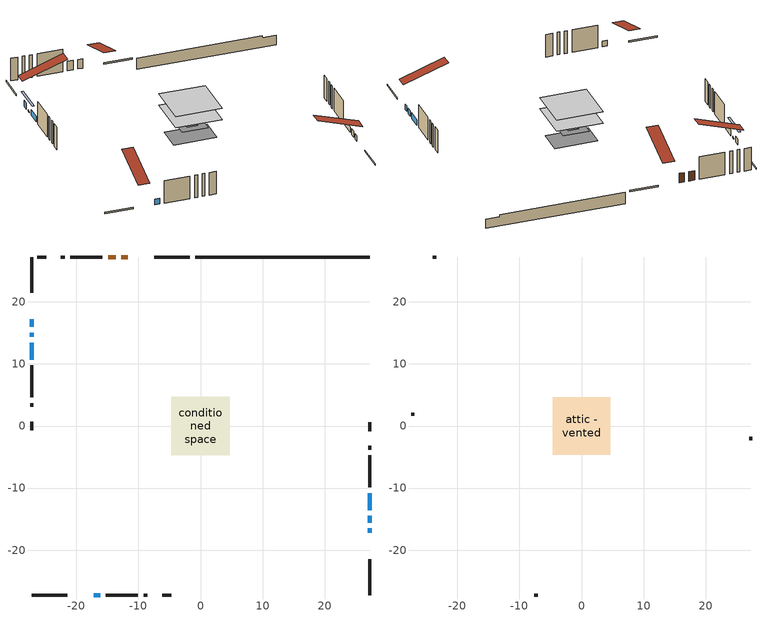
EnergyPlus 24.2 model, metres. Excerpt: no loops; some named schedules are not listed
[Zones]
conditioned space
 floor outside (Floor1 construction): -1.09,-1.09 -1.09,1.09 1.09,1.09 1.09,-1.09 z1.37
 floor outside (Floor2 construction): -2.64,-2.64 -2.64,2.64 2.64,2.64 2.64,-2.64 z1.37
 floor outside (Floor3 construction): -0.99,-0.99 -0.99,0.99 0.99,0.99 0.99,-0.99 z1.37
 floor adiabatic (AdiabaticFloorConstruction): -4.67,-4.67 -4.67,4.67 4.67,4.67 4.67,-4.67 z3.81
 floor foundation (Slab1 construction): -4.34,-2.67 -4.34,2.67 4.34,2.67 4.34,-2.67 z-1.04
 wall outside (RimJoist1 construction): -1.74,27.23 -7.49,27.23 / -27.23,-27.23 -21.48,-27.23 / -27.23,27.23 -27.23,21.48 / 27.23,-27.23 27.23,-21.48 z1.37:1.67
 wall outside (AdiabaticWallConstruction 1): -11.74,27.23 -12.75,27.23 / -13.68,27.23 -14.88,27.23 z1.37:3.4
 wall outside (AdiabaticWallConstruction): -27.23,17.23 -27.23,15.96 / 27.23,-17.23 27.23,-16.49 / 27.23,-15.56 27.23,-14.49 / 27.23,-13.56 27.23,-10.82 / -17.23,-27.23 -16.16,-27.23 / -27.23,13.43 -27.23,10.69 z1.37:2.59; -27.23,15.03 -27.23,14.36 z1.37:1.67
 wall outside (Wall1 construction): -15.81,27.23 -20.96,27.23 / -15.23,-27.23 -10.08,-27.23 / -27.23,9.76 -27.23,4.61 / 27.23,-9.89 27.23,-4.74 z1.37:6.25
 wall outside (Wall2 construction): -21.89,27.23 -22.5,27.23 / -9.15,-27.23 -8.55,-27.23 / -27.23,3.68 -27.23,3.08 / 27.23,-3.81 27.23,-3.21 z1.37:6.25
 wall outside (Wall5 construction): -24.89,27.23 -26.3,27.23 / -6.16,-27.23 -4.75,-27.23 / -27.23,0.68 -27.23,-0.73 / 27.23,-0.81 27.23,0.59 z1.37:6.25
 wall foundation (FoundationWall1 construction): -0.81,27.23,-1.04 -0.81,27.23,1.37 24.42,27.23,1.37 24.42,27.23,0.98 27.23,27.23,0.98 27.23,27.23,-1.04
 window (WindowConstruction 4): -27.23,17.23 -27.23,15.96 z1.37:2.59
 window (WindowConstruction 5): 27.23,-17.23 27.23,-16.49 z1.37:2.59
 window (WindowConstruction 6): -27.23,15.03 -27.23,14.36 z1.37:1.67
 window (WindowConstruction): 27.23,-15.56 27.23,-14.49 z1.37:2.59
 window (WindowConstruction 1): 27.23,-13.56 27.23,-10.82 z1.37:2.59
 window (WindowConstruction 2): -17.23,-27.23 -16.16,-27.23 z1.37:2.59
 window (WindowConstruction 3): -27.23,13.43 -27.23,10.69 z1.37:2.59
 door (Door): -11.74,27.23 -12.75,27.23 z1.37:3.4
 door (Door 1): -13.68,27.23 -14.88,27.23 z1.37:3.4
 ceiling adiabatic (AdiabaticFloorConstruction): 4.67,-4.67 4.67,4.67 -4.67,4.67 -4.67,-4.67 z3.81
attic - vented
 floor to conditioned space (Floor4 construction Reversed): -4.66,-4.66 -4.66,4.66 4.66,4.66 4.66,-4.66 z6.25
 wall outside (Wall4 construction): -23.43,27.23 -23.96,27.23 / -7.62,-27.23 -7.08,-27.23 / -27.23,2.15 -27.23,1.61 / 27.23,-2.28 27.23,-1.74 z1.37:6.25
 roof outside (Roof1 construction): -10.81,27.23,6.25 -10.81,18.15,9.27 -8.42,18.15,9.27 -8.42,27.23,6.25; -18.16,-27.23,6.25 -18.16,-18.15,9.27 -20.55,-18.15,9.27 -20.55,-27.23,6.25; -27.23,18.16,6.25 -18.15,18.16,9.27 -18.15,20.55,9.27 -27.23,20.55,6.25; 27.23,-18.16,6.25 18.15,-18.16,9.27 18.15,-20.55,9.27 27.23,-20.55,6.25
shading: -27.23,11.7 -27.23,17.69 -27.64,17.69 -27.64,11.7 z4.33
[Building]
Building 1: Terrain=Suburbs
[Site:Location]
Toronto Intl AP_ON: Latitude {deg}=43.68; Longitude {deg}=-79.63; Time Zone {hr}=-5; Elevation {m}=173; Keep Site Location Information=Yes
[Site:GroundTemperature:Shallow]
4.59119, 2.66285, 2.50842, 3.42352, 7.09712, 10.7536, 13.9236, 15.9317, 16.1023, 14.4691, 11.3799, 7.83558
[Site:WaterMainsTemperature]
Calculation Method=Schedule; Temperature Schedule=mains temperature schedule
[Material] Roughness=Rough; Thermal Absorptance=0.9
Name | Thickness {m} | Conductivity {W/m-K} | Density {kg/m3} | Specific Heat {J/kg-K} | Solar Absorptance | Visible Absorptance
asphalt or fiberglass shingles | 0.00635 | 0.162714 | 1121.4 | 1465.45 | 0.4 | 0.4
ceiling loosefill ins | 0.169333 | 0.0480833 | 16.02 | 1046.75 | 0.7 | 0.7
ceiling stud and cavity | 0.1397 | 0.408949 | 65.682 | 1177.47 | 0.7 | 0.7
concrete 4.0 in. | 0.1016 | 1.803125 | 2242.8 | 837.4 | 0.7 | 0.7
concrete 8.0 in. | 0.2032 | 1.803125 | 2242.8 | 837.4 | 0.7 | 0.7
door material | 0.04445 | 0.327969 | 512.64 | 1214.23 | 0.7 | 0.7
door material 1 | 0.04445 | 0.053851 | 512.64 | 1214.23 | 0.7 | 0.7
floor covering | 0.0127 | 0.0433444 | 54.468 | 1339.84 | 0.6 | 0.6
floor rigid ins | 0.103632 | 0.029427 | 32.04 | 1214.23 | 0.7 | 0.7
floor rigid ins 1; wall rigid ins | 0.512978 | 0.029427 | 32.04 | 1214.23 | 0.7 | 0.7
floor stud and cavity | 0.1397 | 0.426095 | 92.3553 | 1139.71 | 0.7 | 0.7
floor stud and cavity 1 | 0.1397 | 0.433072 | 92.3553 | 1139.71 | 0.7 | 0.7
floor stud and cavity 2 | 0.1397 | 0.370395 | 92.3553 | 1139.71 | 0.7 | 0.7
floor stud and cavity 3 | 0.1397 | 1.75129 | 37.0049 | 1207.88 | 0.7 | 0.7
furniture material conditioned space 1 | 0.1524 | 0.115458 | 640.8 | 1214.23 | 0.6 | 0.6
gypsum board | 0.0127 | 0.160291 | 801 | 837.4 | 0.6 | 0.6
osb sheathing 0.5 in. | 0.0127 | 0.115458 | 512.64 | 1214.23 | 0.7 | 0.7
osb sheathing 0.75 in. | 0.01905 | 0.115458 | 512.64 | 1214.23 | 0.7 | 0.7
osb sheathing 2.0 in. | 0.0508 | 0.115458 | 512.64 | 1214.23 | 0.7 | 0.7
rim joist stud and cavity | 0.0508 | 0.0283516 | 125.044 | 1163.47 | 0.6 | 0.6
wall stud and cavity | 0.1397 | 0.090055 | 139.0536 | 1170.24 | 0.7 | 0.7
wall stud and cavity 1 | 0.1397 | 0.115486 | 139.0536 | 1170.24 | 0.7 | 0.7
wall stud and cavity 2 | 0.0889 | 6.9971 | 50.32683 | 1063.81 | 0.6 | 0.6
wall stud and cavity 3 | 0.1397 | 0.0971535 | 139.0536 | 1170.24 | 0.7 | 0.7
wall stud and cavity 4 | 0.0889 | 0.380278 | 52.3479 | 1209.89 | 0.7 | 0.7
wall stud and cavity 5 | 0.0889 | 0.391764 | 83.0341 | 1211.67 | 0.7 | 0.7
wood siding | 0.0254 | 0.102417 | 544.68 | 1172.36 | 0.4 | 0.4
wood siding 1 | 0.00254 | 0.102417 | 544.68 | 1172.36 | 0.4 | 0.4
wood siding 2; wood siding 3; wood siding 4 | 0.0254 | 0.102417 | 544.68 | 1172.36 | 0.7 | 0.7
[WindowMaterial:SimpleGlazingSystem]
Name | U-Factor {W/m2-K} | Solar Heat Gain Coefficient
WindowMaterial | 2.79471 | 0.62
WindowMaterial 1 | 2.7913 | 0.61
WindowMaterial 2 | 2.79698 | 0.62
WindowMaterial 3 | 2.77711 | 0.57
WindowMaterial 4 | 2.78563 | 0.59
WindowMaterial 5 | 2.69024 | 0.4
[Construction]
AdiabaticFloorConstruction: floor stud and cavity 3, floor rigid ins 1, osb sheathing 0.75 in., floor covering
AdiabaticWallConstruction: wood siding 3, wall rigid ins, wall stud and cavity 4, gypsum board
AdiabaticWallConstruction 1: wood siding 4, wall rigid ins, wall stud and cavity 4, gypsum board
Door: door material
Door 1: door material 1
Floor1 construction: floor stud and cavity, floor rigid ins, osb sheathing 0.75 in., floor covering
Floor2 construction: floor stud and cavity 1, floor rigid ins, osb sheathing 0.75 in., floor covering
Floor3 construction: floor stud and cavity 2, floor rigid ins, osb sheathing 0.75 in., floor covering
Floor4 construction Reversed: gypsum board, ceiling stud and cavity, ceiling loosefill ins
FoundationWall1 construction: concrete 8.0 in.
furniture construction conditioned space 1: furniture material conditioned space 1
PartitionWallConstruction: gypsum board, wall stud and cavity 5, gypsum board
RimJoist1 construction: wood siding 2, osb sheathing 2.0 in., rim joist stud and cavity
Roof1 construction: asphalt or fiberglass shingles
Slab1 construction: concrete 4.0 in.
Wall1 construction: wood siding, osb sheathing 0.5 in., wall stud and cavity, gypsum board
Wall2 construction: wood siding, osb sheathing 0.5 in., wall stud and cavity 1, gypsum board
Wall4 construction: wood siding 1, wall stud and cavity 2
Wall5 construction: wood siding, osb sheathing 0.5 in., wall stud and cavity 3, gypsum board
WindowConstruction; WindowConstruction 2: WindowMaterial
WindowConstruction 1: WindowMaterial 1
WindowConstruction 3: WindowMaterial 2
WindowConstruction 4: WindowMaterial 3
WindowConstruction 5: WindowMaterial 4
WindowConstruction 6: WindowMaterial 5
[Zone] Multiplier=1; Part of Total Floor Area=Yes
Name | Volume {m3}
attic - vented | 42.7394
conditioned space | 340.3
[Space]
Name | Zone | Volume {m3}
attic - vented 1 | attic - vented | 42.7394
conditioned space 1 | conditioned space | 340.3
[ZoneInfiltration:EffectiveLeakageArea]
infil attic - vented 1: Zone or Space=attic - vented 1; Schedule=Always On Discrete; Effective Air Leakage Area {cm2}=3598.35; Stack Coefficient=0.000549658; Wind Coefficient=1.58404e-05
[ZoneMixing]
whole house fan mix: Zone or Space=attic - vented; Schedule=Always On Continuous; Design Flow Rate Calculation Method=Flow/Zone; Design Flow Rate {m3/s}=0; Source Zone or Space=conditioned space
[SurfaceProperty:ExposedFoundationPerimeter]
Slab1: Exposed Perimeter Calculation Method=TotalExposedPerimeter; Total Exposed Perimeter {m}=28.042
[InternalMass] Zone or ZoneList=conditioned space; Space or SpaceList=conditioned space 1
Name | Construction | Surface Area {m2}
furniture mass conditioned space 1 | furniture construction conditioned space 1 | 68.0721
partition wall mass | PartitionWallConstruction | 170.18
[Lights]
interior lighting: Zone or ZoneList or Space or SpaceList=conditioned space 1; Schedule=interior lighting schedule; Design Level Calculation Method=LightingLevel; Lighting Level {W}=343.2; Return Air Fraction=0; Fraction Radiant=0.6; Fraction Visible=0.2; Fraction Replaceable=1
[People]
occupants: Zone or ZoneList or Space or SpaceList=conditioned space 1; Number of People Schedule=occupants schedule; Number of People Calculation Method=People; Number of People=3; Fraction Radiant=0.314171; Sensible Heat Fraction=0.56303; Activity Level Schedule=occupants activity schedule; Carbon Dioxide Generation Rate {m3/s-W}=0; Enable ASHRAE 55 Comfort Warnings=No; Mean Radiant Temperature Calculation Type=EnclosureAveraged
[ElectricEquipment] Zone or ZoneList or Space or SpaceList=conditioned space 1; Design Level Calculation Method=EquipmentLevel
Name | Schedule | Design Level {W} | Fraction Latent | Fraction Radiant | Fraction Lost
clothes dryer | clothes dryer schedule | 140.772 | 0.015 | 0.081 | 0.85
clothes washer | clothes washer schedule | 32.1985 | 0.03 | 0.162 | 0.7
cooking range | cooking range schedule | 215.147 | 0.08 | 0.432 | 0.2
dishwasher | dishwasher schedule | 66.8632 | 0.3 | 0.18 | 0.4
fridge | fridge schedule | 72.9452 | 0 | 0.6 | 0
mech vent bath fan 0 | mech vent bath fan 0 schedule | 50.2 | 0 | 0 | 1
mech vent house fan | mech vent house fan schedule | 0 | 0 | 0 | 1
mech vent house fan cfis | mech vent house fan cfis schedule | 0 | 0 | 0 | 0
mech vent range fan 0 | mech vent range fan 0 schedule | 57 | 0 | 0 | 1
misc plug loads | misc plug loads schedule | 494.7 | 0.045 | 0.513 | 0.1
whole house fan | Always On Discrete | 0 | 0 | 0 | 1
[OtherEquipment] Zone or ZoneList or Space or SpaceList=conditioned space 1; Design Level Calculation Method=EquipmentLevel
Name | Fuel Type | Schedule | Design Level {W} | Fraction Latent | Fraction Radiant | Fraction Lost
clothes dryer 1 | Electricity | clothes dryer schedule | 0 | 0.015 | 0.081 | 0.85
cooking range 1 | Electricity | cooking range schedule | 0 | 0.08 | 0.432 | 0.2
general water use latent | None | general water use schedule | 62.594 | 1 | 0 | 0
general water use sensible | None | general water use schedule | -61.6891 | 0 | 0.6 | 0
mech vent house fan latent load | None | Always On Discrete | 0 | 1 | 0 | 0
mech vent house fan sensible load | None | Always On Discrete | 0 | 0 | 0 | 0
water heater energy adjustment1 | NaturalGas | Always On Discrete | 0.01 | 0 | 0 | 1
[ZoneInfiltration:DesignFlowRate] Zone or ZoneList or Space or SpaceList=conditioned space 1; Schedule=Always On Discrete; Design Flow Rate Calculation Method=Flow/Zone; Design Flow Rate {m3/s}=0
infil flow; natural vent flow; whole house fan flow
[AvailabilityManager:Scheduled]
furnace airloop Availability Manager: Schedule=Always On Discrete
[Foundation:Kiva]
Foundation Kiva 1: Initial Indoor Air Temperature {C}=18; Wall Height Above Grade {m}=1.36998; Wall Depth Below Slab {m}=0.2032
[Foundation:Kiva:Settings]
Soil Conductivity {W/m-K}=0.849921; Soil Density {kg/m3}=1842.3; Soil Specific Heat {J/kg-K}=418.7; Ground Solar Absorptivity=0.9; Ground Thermal Absorptivity=0.9; Ground Surface Roughness {m}=0.03; Far-Field Width {m}=40; Deep-Ground Boundary Condition=ZeroFlux; Deep-Ground Depth {m}=40; Minimum Cell Dimension {m}=0.2; Maximum Cell Growth Coefficient=3; Simulation Timestep=Timestep
[Exterior:Lights]
exterior lighting: Schedule=exterior lighting schedule; Design Level {W}=75.6
[EnergyManagementSystem:GlobalVariable]
furnace_airloop_Fan_RTF
infil_program_Qfan
infil_program_Qinf
natural_vent_program_Qnv
natural_vent_program_Qwhf
[EnergyManagementSystem:Sensor]
Name | Output:Variable or Output:Meter Index Key | Output:Variable or Output:Meter
airflow_gain | infil flow | Infiltration Sensible Heat Gain Energy
airflow_gain_1 | natural vent flow | Infiltration Sensible Heat Gain Energy
airflow_gain_2 | whole house fan flow | Infiltration Sensible Heat Gain Energy
airflow_loss | infil flow | Infiltration Sensible Heat Loss Energy
airflow_loss_1 | natural vent flow | Infiltration Sensible Heat Loss Energy
airflow_loss_2 | whole house fan flow | Infiltration Sensible Heat Loss Energy
clg_load_cond |  | Cooling:EnergyTransfer:Zone:CONDITIONED SPACE
clg_sp_s; clg_sp_s_1 | cooling setpoint | Schedule Value
clothes_dryer_exhaust_0_sch_s | clothes dryer exhaust 0 schedule | Schedule Value
cool_season | cooling season schedule | Schedule Value
htg_load_cond |  | Heating:EnergyTransfer:Zone:CONDITIONED SPACE
htg_sp_s; htg_sp_s_1 | heating setpoint | Schedule Value
ig_ee_conv | clothes dryer | Electric Equipment Convective Heating Energy
ig_ee_conv_2 | cooking range | Electric Equipment Convective Heating Energy
ig_ee_conv_4 | fridge | Electric Equipment Convective Heating Energy
ig_ee_conv_5 | misc plug loads | Electric Equipment Convective Heating Energy
ig_ee_conv_6 | whole house fan | Electric Equipment Convective Heating Energy
ig_ee_rad | clothes dryer | Electric Equipment Radiant Heating Energy
ig_ee_rad_2 | cooking range | Electric Equipment Radiant Heating Energy
ig_ee_rad_4 | fridge | Electric Equipment Radiant Heating Energy
ig_ee_rad_5 | misc plug loads | Electric Equipment Radiant Heating Energy
ig_ee_rad_6 | whole house fan | Electric Equipment Radiant Heating Energy
ig_lgt_conv | interior lighting | Lights Convective Heating Energy
ig_lgt_rad | interior lighting | Lights Radiant Heating Energy
ig_lgt_vis | interior lighting | Lights Visible Radiation Heating Energy
ig_oe_conv | clothes dryer 1 | Other Equipment Convective Heating Energy
ig_oe_conv_1 | cooking range 1 | Other Equipment Convective Heating Energy
ig_oe_conv_2 | general water use latent | Other Equipment Convective Heating Energy
ig_oe_conv_3 | general water use sensible | Other Equipment Convective Heating Energy
ig_oe_conv_4 | water heater energy adjustment1 | Other Equipment Convective Heating Energy
ig_oe_rad | clothes dryer 1 | Other Equipment Radiant Heating Energy
ig_oe_rad_1 | cooking range 1 | Other Equipment Radiant Heating Energy
ig_oe_rad_2 | general water use latent | Other Equipment Radiant Heating Energy
ig_oe_rad_3 | general water use sensible | Other Equipment Radiant Heating Energy
ig_oe_rad_4 | water heater energy adjustment1 | Other Equipment Radiant Heating Energy
ig_ppl_conv | occupants | People Convective Heating Energy
ig_ppl_rad | occupants | People Radiant Heating Energy
im_conv | furniture mass conditioned space 1 | Surface Inside Face Convection Heat Gain Energy
im_conv_1 | partition wall mass | Surface Inside Face Convection Heat Gain Energy
im_ig | furniture mass conditioned space 1 | Surface Inside Face Internal Gains Radiation Heat Gain Energy
im_ig_1 | partition wall mass | Surface Inside Face Internal Gains Radiation Heat Gain Energy
im_lgt | furniture mass conditioned space 1 | Surface Inside Face Lights Radiation Heat Gain Energy
im_lgt_1 | partition wall mass | Surface Inside Face Lights Radiation Heat Gain Energy
im_sol | furniture mass conditioned space 1 | Surface Inside Face Solar Radiation Heat Gain Energy
im_sol_1 | partition wall mass | Surface Inside Face Solar Radiation Heat Gain Energy
im_surf | furniture mass conditioned space 1 | Surface Inside Face Net Surface Thermal Radiation Heat Gain Energy
im_surf_1 | partition wall mass | Surface Inside Face Net Surface Thermal Radiation Heat Gain Energy
mech_vent_bath_fan_0_sch_s | mech vent bath fan 0 schedule | Schedule Value
mech_vent_range_fan_0_sch_s | mech vent range fan 0 schedule | Schedule Value
mv_conv | mech vent bath fan 0 | Electric Equipment Convective Heating Energy
mv_conv_1 | mech vent house fan | Electric Equipment Convective Heating Energy
mv_conv_2 | mech vent house fan cfis | Electric Equipment Convective Heating Energy
mv_conv_3 | mech vent range fan 0 | Electric Equipment Convective Heating Energy
mv_conv_4 | mech vent house fan latent load | Other Equipment Convective Heating Energy
mv_conv_5 | mech vent house fan sensible load | Other Equipment Convective Heating Energy
mv_rad | mech vent bath fan 0 | Electric Equipment Radiant Heating Energy
mv_rad_1 | mech vent house fan | Electric Equipment Radiant Heating Energy
mv_rad_2 | mech vent house fan cfis | Electric Equipment Radiant Heating Energy
mv_rad_3 | mech vent range fan 0 | Electric Equipment Radiant Heating Energy
mv_rad_4 | mech vent house fan latent load | Other Equipment Radiant Heating Energy
mv_rad_5 | mech vent house fan sensible load | Other Equipment Radiant Heating Energy
natural_vent_s | natural vent schedule | Schedule Value
out_pb_s |  | Site Outdoor Air Barometric Pressure
out_wt_s |  | Site Outdoor Air Humidity Ratio
site_vw_s |  | Site Wind Speed
ss_back_out | Window1 | Surface Window Shortwave from Zone Back Out Window Heat Transfer Rate
ss_back_out_1 | Window10 | Surface Window Shortwave from Zone Back Out Window Heat Transfer Rate
ss_back_out_2 | Window11 | Surface Window Shortwave from Zone Back Out Window Heat Transfer Rate
ss_back_out_3 | Window3 | Surface Window Shortwave from Zone Back Out Window Heat Transfer Rate
ss_back_out_4 | Window4 | Surface Window Shortwave from Zone Back Out Window Heat Transfer Rate
ss_back_out_5 | Window5 | Surface Window Shortwave from Zone Back Out Window Heat Transfer Rate
ss_back_out_6 | Window8 | Surface Window Shortwave from Zone Back Out Window Heat Transfer Rate
ss_conv | Door1 | Surface Inside Face Convection Heat Gain Energy
ss_conv_1 | Door2 | Surface Inside Face Convection Heat Gain Energy
ss_conv_2 | Window1 | Surface Inside Face Convection Heat Gain Energy
ss_conv_3 | Window10 | Surface Inside Face Convection Heat Gain Energy
ss_conv_4 | Window11 | Surface Inside Face Convection Heat Gain Energy
ss_conv_5 | Window3 | Surface Inside Face Convection Heat Gain Energy
ss_conv_6 | Window4 | Surface Inside Face Convection Heat Gain Energy
ss_conv_7 | Window5 | Surface Inside Face Convection Heat Gain Energy
ss_conv_8 | Window8 | Surface Inside Face Convection Heat Gain Energy
ss_ig | Door1 | Surface Inside Face Internal Gains Radiation Heat Gain Energy
ss_ig_1 | Door2 | Surface Inside Face Internal Gains Radiation Heat Gain Energy
ss_ig_2 | Window1 | Surface Inside Face Internal Gains Radiation Heat Gain Energy
ss_ig_3 | Window10 | Surface Inside Face Internal Gains Radiation Heat Gain Energy
ss_ig_4 | Window11 | Surface Inside Face Internal Gains Radiation Heat Gain Energy
ss_ig_5 | Window3 | Surface Inside Face Internal Gains Radiation Heat Gain Energy
ss_ig_6 | Window4 | Surface Inside Face Internal Gains Radiation Heat Gain Energy
ss_ig_7 | Window5 | Surface Inside Face Internal Gains Radiation Heat Gain Energy
ss_ig_8 | Window8 | Surface Inside Face Internal Gains Radiation Heat Gain Energy
ss_lgt | Door1 | Surface Inside Face Lights Radiation Heat Gain Energy
ss_lgt_1 | Door2 | Surface Inside Face Lights Radiation Heat Gain Energy
ss_sol | Door1 | Surface Inside Face Solar Radiation Heat Gain Energy
ss_sol_1 | Door2 | Surface Inside Face Solar Radiation Heat Gain Energy
ss_surf | Door1 | Surface Inside Face Net Surface Thermal Radiation Heat Gain Energy
ss_surf_1 | Door2 | Surface Inside Face Net Surface Thermal Radiation Heat Gain Energy
ss_surf_2 | Window1 | Surface Inside Face Net Surface Thermal Radiation Heat Gain Energy
ss_surf_3 | Window10 | Surface Inside Face Net Surface Thermal Radiation Heat Gain Energy
ss_surf_4 | Window11 | Surface Inside Face Net Surface Thermal Radiation Heat Gain Energy
ss_surf_5 | Window3 | Surface Inside Face Net Surface Thermal Radiation Heat Gain Energy
ss_surf_6 | Window4 | Surface Inside Face Net Surface Thermal Radiation Heat Gain Energy
ss_surf_7 | Window5 | Surface Inside Face Net Surface Thermal Radiation Heat Gain Energy
ss_surf_8 | Window8 | Surface Inside Face Net Surface Thermal Radiation Heat Gain Energy
ss_trans_in | Window1 | Surface Window Transmitted Solar Radiation Rate
ss_trans_in_1 | Window10 | Surface Window Transmitted Solar Radiation Rate
ss_trans_in_2 | Window11 | Surface Window Transmitted Solar Radiation Rate
ss_trans_in_3 | Window3 | Surface Window Transmitted Solar Radiation Rate
ss_trans_in_4 | Window4 | Surface Window Transmitted Solar Radiation Rate
ss_trans_in_5 | Window5 | Surface Window Transmitted Solar Radiation Rate
ss_trans_in_6 | Window8 | Surface Window Transmitted Solar Radiation Rate
ss_trans_out | Window1 | Surface Inside Face Initial Transmitted Diffuse Transmitted Out Window Solar Radiation Rate
ss_trans_out_1 | Window10 | Surface Inside Face Initial Transmitted Diffuse Transmitted Out Window Solar Radiation Rate
ss_trans_out_2 | Window11 | Surface Inside Face Initial Transmitted Diffuse Transmitted Out Window Solar Radiation Rate
ss_trans_out_3 | Window3 | Surface Inside Face Initial Transmitted Diffuse Transmitted Out Window Solar Radiation Rate
ss_trans_out_4 | Window4 | Surface Inside Face Initial Transmitted Diffuse Transmitted Out Window Solar Radiation Rate
ss_trans_out_5 | Window5 | Surface Inside Face Initial Transmitted Diffuse Transmitted Out Window Solar Radiation Rate
ss_trans_out_6 | Window8 | Surface Inside Face Initial Transmitted Diffuse Transmitted Out Window Solar Radiation Rate
s_conv | Floor1 | Surface Inside Face Convection Heat Gain Energy
s_conv_1 | Floor2 | Surface Inside Face Convection Heat Gain Energy
s_conv_10 | RimJoist1:90 | Surface Inside Face Convection Heat Gain Energy
s_conv_11 | Slab1 | Surface Inside Face Convection Heat Gain Energy
s_conv_12 | Wall1:0 | Surface Inside Face Convection Heat Gain Energy
s_conv_13 | Wall1:180 | Surface Inside Face Convection Heat Gain Energy
s_conv_14 | Wall1:270 | Surface Inside Face Convection Heat Gain Energy
s_conv_15 | Wall1:90 | Surface Inside Face Convection Heat Gain Energy
s_conv_16 | Wall2:0 | Surface Inside Face Convection Heat Gain Energy
s_conv_17 | Wall2:180 | Surface Inside Face Convection Heat Gain Energy
s_conv_18 | Wall2:270 | Surface Inside Face Convection Heat Gain Energy
s_conv_19 | Wall2:90 | Surface Inside Face Convection Heat Gain Energy
s_conv_2 | Floor3 | Surface Inside Face Convection Heat Gain Energy
s_conv_20 | Wall5:0 | Surface Inside Face Convection Heat Gain Energy
s_conv_21 | Wall5:180 | Surface Inside Face Convection Heat Gain Energy
s_conv_22 | Wall5:270 | Surface Inside Face Convection Heat Gain Energy
s_conv_23 | Wall5:90 | Surface Inside Face Convection Heat Gain Energy
s_conv_3 | Floor4 | Surface Inside Face Convection Heat Gain Energy
s_conv_4 | FoundationWall1 | Surface Inside Face Convection Heat Gain Energy
s_conv_5 | inferred conditioned ceiling | Surface Inside Face Convection Heat Gain Energy
s_conv_6 | inferred conditioned floor | Surface Inside Face Convection Heat Gain Energy
s_conv_7 | RimJoist1:0 | Surface Inside Face Convection Heat Gain Energy
s_conv_8 | RimJoist1:180 | Surface Inside Face Convection Heat Gain Energy
s_conv_9 | RimJoist1:270 | Surface Inside Face Convection Heat Gain Energy
s_ig | Floor1 | Surface Inside Face Internal Gains Radiation Heat Gain Energy
s_ig_1 | Floor2 | Surface Inside Face Internal Gains Radiation Heat Gain Energy
s_ig_10 | RimJoist1:90 | Surface Inside Face Internal Gains Radiation Heat Gain Energy
s_ig_11 | Slab1 | Surface Inside Face Internal Gains Radiation Heat Gain Energy
s_ig_12 | Wall1:0 | Surface Inside Face Internal Gains Radiation Heat Gain Energy
s_ig_13 | Wall1:180 | Surface Inside Face Internal Gains Radiation Heat Gain Energy
s_ig_14 | Wall1:270 | Surface Inside Face Internal Gains Radiation Heat Gain Energy
s_ig_15 | Wall1:90 | Surface Inside Face Internal Gains Radiation Heat Gain Energy
s_ig_16 | Wall2:0 | Surface Inside Face Internal Gains Radiation Heat Gain Energy
s_ig_17 | Wall2:180 | Surface Inside Face Internal Gains Radiation Heat Gain Energy
s_ig_18 | Wall2:270 | Surface Inside Face Internal Gains Radiation Heat Gain Energy
s_ig_19 | Wall2:90 | Surface Inside Face Internal Gains Radiation Heat Gain Energy
s_ig_2 | Floor3 | Surface Inside Face Internal Gains Radiation Heat Gain Energy
s_ig_20 | Wall5:0 | Surface Inside Face Internal Gains Radiation Heat Gain Energy
s_ig_21 | Wall5:180 | Surface Inside Face Internal Gains Radiation Heat Gain Energy
s_ig_22 | Wall5:270 | Surface Inside Face Internal Gains Radiation Heat Gain Energy
s_ig_23 | Wall5:90 | Surface Inside Face Internal Gains Radiation Heat Gain Energy
s_ig_3 | Floor4 | Surface Inside Face Internal Gains Radiation Heat Gain Energy
s_ig_4 | FoundationWall1 | Surface Inside Face Internal Gains Radiation Heat Gain Energy
s_ig_5 | inferred conditioned ceiling | Surface Inside Face Internal Gains Radiation Heat Gain Energy
